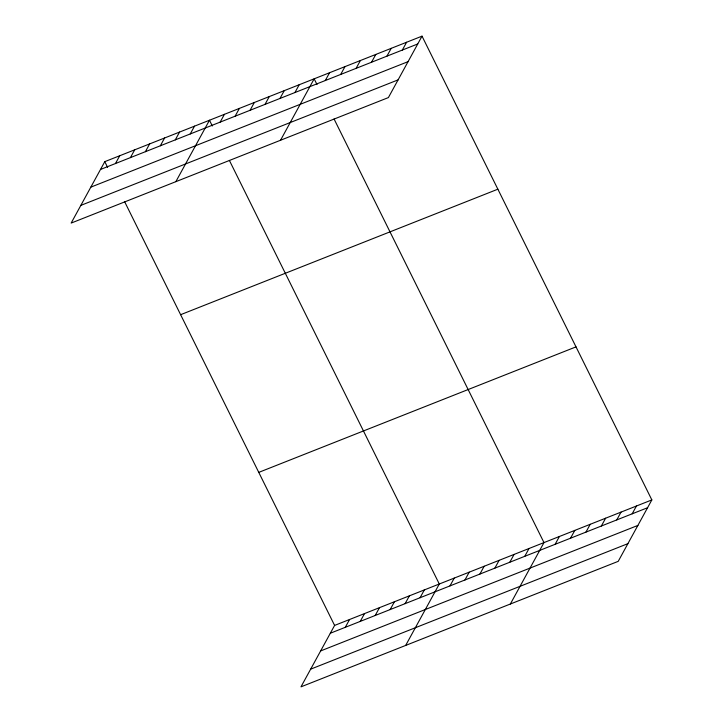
<?xml version="1.0" encoding="UTF-8"?>
<svg xmlns="http://www.w3.org/2000/svg" width="723" height="723" viewBox="0 0 723 723"><rect width="100%" height="100%" fill="white"/><g stroke="black" fill="none" stroke-linecap="round" stroke-linejoin="round"><path stroke-width="1.08" d="M422.024 36.15L104.781 161.654L71.152 223.082L388.396 97.578L422.024 36.15L651.848 499.918L618.219 561.346L300.976 686.85L334.604 625.422L651.848 499.918M115.463 163.543L119.738 155.734M130.42 157.623L134.695 149.815M145.377 151.703L149.643 143.904M160.334 145.793L164.6 137.985M175.282 139.873L179.557 132.065M190.239 133.954L194.514 126.154M175.843 181.663L209.471 120.235L212.318 125.974M220.154 122.124L224.428 114.315M235.111 116.204L239.385 108.405M250.068 110.294L254.333 102.485M265.025 104.374L269.29 96.566M279.973 98.455L284.247 90.655M294.93 92.544L299.205 84.736M280.533 140.253L314.162 78.825L317.008 84.564M325.296 80.533L329.571 72.725M340.705 74.433L344.979 66.633M356.114 68.342L360.388 60.533M371.523 62.241L375.797 54.442M386.932 56.15L391.206 48.342M402.34 50.05L406.615 42.25M345.287 627.311L349.561 619.503M360.244 621.391L364.519 613.592M375.201 615.481L379.476 607.672M390.158 609.561L394.433 601.753M405.115 603.642L409.39 595.842M420.072 597.731L424.338 589.923M405.666 645.431L439.295 584.003L229.381 160.407M449.977 585.892L454.252 578.093M464.934 579.982L469.209 572.173M479.891 574.062L484.166 566.254M494.848 568.142L499.123 560.343M509.805 562.232L514.08 554.424M524.762 556.312L529.028 548.504M510.357 604.021L543.985 542.593L334.071 118.997M555.128 544.302L559.394 536.493M570.537 538.201L574.803 530.402M585.946 532.11L590.212 524.302M601.355 526.01L605.621 518.21M616.764 519.918L621.03 512.11M632.173 513.818L636.439 506.019M100.506 169.453L417.749 43.958M90.818 187.149L408.061 61.654M80.84 205.386L398.084 79.882M180.623 314.695L497.867 189.191M258.762 472.381L576.005 346.877M330.339 633.231L647.582 507.727M320.651 650.926L637.894 525.422M310.664 669.155L627.907 543.651M104.781 161.654L107.628 167.393M124.69 201.825L334.604 625.422"/></g></svg>
